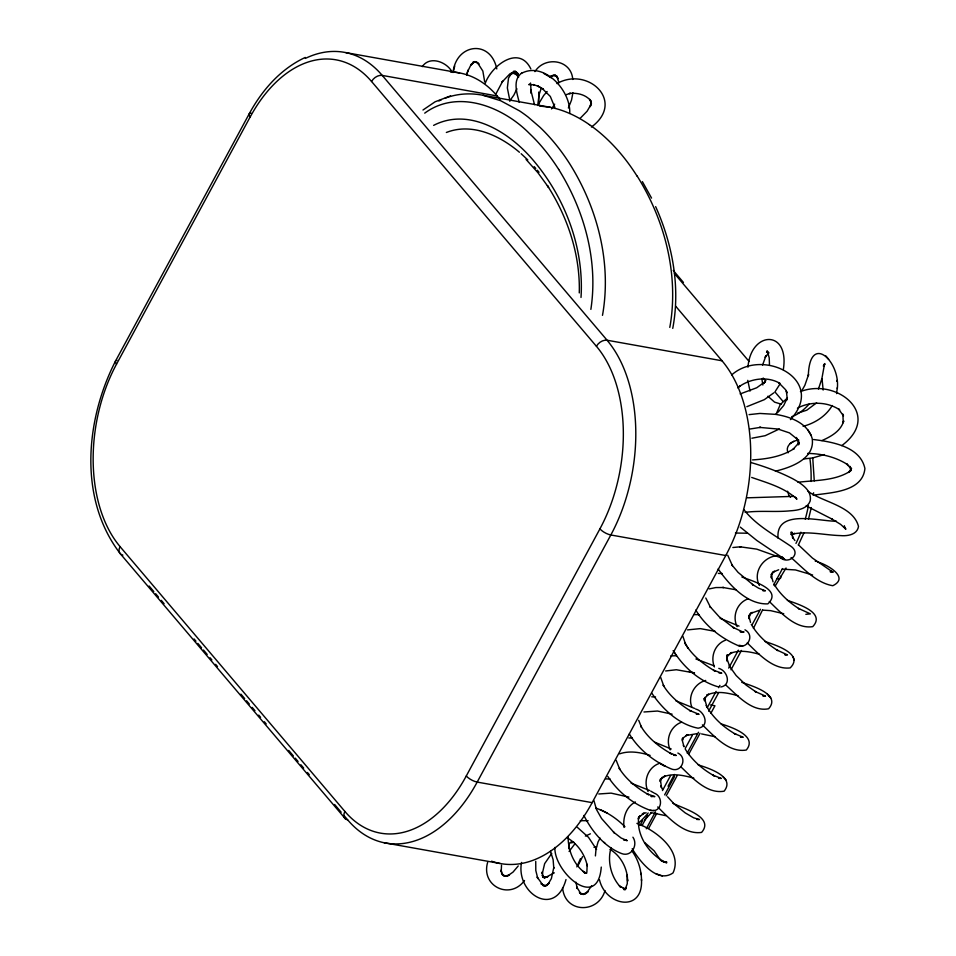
<?xml version="1.0" encoding="UTF-8"?>
<svg xmlns="http://www.w3.org/2000/svg" width="956" height="956" viewBox="0 0 956 956"><rect width="100%" height="100%" fill="white"/><g stroke="black" fill="none" stroke-linecap="round" stroke-linejoin="round"><path stroke-width="1.43" d="M579.276 292.906C580.34 254.917 567.828 217.347 547.394 185.595L548.601 187.424L537.965 172.761L526.063 159.449M769.472 364.595L769.222 357.843L767.298 350.983L768.301 353.194L766.664 351.246L768.612 352.931L766.545 352.202L768.911 352.907M521.534 862.443C515.607 893.43 555.293 918.513 566 879.556M535.73 861.368L535.802 870.522L537.81 878.528L537.153 877.058L542.745 884.898L541.012 883.726L545.446 885.937L547.43 885.232L543.116 885.65L545.446 885.937L549.353 882.806L547.991 884.348L551.373 878.6L553.799 867.486L553.799 868.287L553.13 859.707L550.465 851.282M530.556 83.017L531.225 93.318L530.664 89.529L534.5 104.622M538.802 104.108L538.694 92.075M727.122 655.063L726.751 660.704L727.122 655.063L726.966 657.346L728.173 654.633L727.002 656.521L731.938 652.446L730.145 653.474C739.49 649.494 749.946 651.753 759.363 654.263M764.836 641.392C773.99 644.619 804.605 653.749 790.194 667.909C773.105 670.001 758.538 653.856 747.257 642.898M581.009 297.447C584.2 247.64 565.044 197.569 532.898 159.879C509.715 132.549 469.563 106.809 433.63 125.367M627.566 879.556L627.674 881.133L627.22 874.967L627.279 883.726L624.949 889.905L626.084 887.825M641.452 879.162C643.723 913.135 605.518 906.18 599.496 879.831M783.311 369.709C789.871 328.972 750.651 330.728 747.974 367.188M537.929 103.666L539.112 94.584L541.383 87.761M595.409 855.919L595.982 849.43L598.038 841.973L600.093 838.137M487.644 862.348C480.665 886.081 509.895 900.409 524.509 880.524M501.506 865.24L501.219 872.051L501.099 870.091L502.689 874.955L501.506 873.127L504.589 876.246L502.533 875.051L506.883 876.246L504.637 876.102L509.464 875.003L507.612 875.863L513.014 872.111L518.236 865.933M572.919 92.732L571.521 100.093L568.366 107.992M568.76 848.737L569.298 844.244M823.152 390.048L822.041 378.779M813.257 495.363L813.616 492.758M836.596 393.609L837.289 387.706M586.876 872.123L587.151 864.284L587.307 865.957C584.988 854.509 577.663 843.861 567.505 838.03M590.868 309.385C598.289 260.869 584.475 210.667 558.722 169.475M672.749 328.398C680.529 287.338 672.618 244.449 655.649 206.639M811.297 507.552L808.501 519.12M850.517 470.519L851.007 468.32L850.995 470.675L849.8 466.229L850.804 468.32L846.43 463.815L847.876 464.795C836.022 457.076 821.658 453.586 807.605 453.431M762.541 365.18L765.971 355.692L765.159 357.353L767.776 354.031M454.733 66.107L453.048 72.501C455.916 43.773 490.571 38.814 496.797 68.916M466.659 75.201L468.022 70.123L466.97 74.042M776.977 412.132L780.275 404.555L787.433 397.959M611.027 847.864C607.084 861.356 611.075 877.238 620.803 887.371L619.416 885.925L625.475 889.176L623.264 888.506L626.013 888.65L623.599 889.044L625.869 888.327L623.933 889.678M577.711 866.148L582.574 856.612M791.245 534.607L792.118 532.277L791.389 534.476L791.186 531.966L793.325 538.348L792.285 536.722L794.902 540.57M762.553 609.94L753.447 628.295M580.471 858.667L576.827 866.889M516.921 88.777L513.874 95.098L509.727 100.858M467.639 71.569L470.448 65.833L474.355 61.71L470.89 64.721L472.419 63.395M818.432 389.068L821.849 378.779L824.622 363.555L824.168 365.754L824.765 364.021L823.283 365.981M496.176 93.473L502.677 81.212L502.031 82.049L509.93 73.827L515.38 71.282L513.336 71.915L515.726 71.76L513.42 71.353L517.375 72.859L518.367 74.986L515.511 71.485L517.375 72.859L518.391 75.655M803.877 533.054L798.32 545.063M537.702 105.459L543.725 95.421L547.143 91.525M591.633 885.782L586.661 892.856L588.179 891.494L583.781 894.063L585.897 893.573L581.164 893.932L583.447 894.493L579.42 892.617L581.057 894.063L576.671 886.905L577.173 888.53L575.978 882.161M779.654 384.515L775.519 390.992M605.005 890.562C598.301 913.936 564.673 913.53 562.606 887.682M675.701 306.231L722.019 360.782A141.608 89.553 -79.9 0 1 725.759 555.532L592.146 802.646A141.608 89.553 -79.9 0 1 491.575 861.189M485.266 83.232C491.575 65.761 518.965 44.239 530.867 68.975M662.484 790.564L670.574 775.555M782.498 568.557L773.607 585.012M120.074 546.605A132.693 83.913 -79.9 0 1 116.56 364.081L250.161 116.955A8.855 3.167 28.4 0 1 251.058 113.107M122.882 555.125A8.855 6.083 -40.3 0 1 120.062 546.641L344.901 811.453A132.693 83.913 -79.9 0 0 466.289 775.961L599.926 528.871A8.855 3.167 28.4 0 0 610.836 534.978L725.759 555.532M640.042 825.387L642.743 820.379M642.026 825.637L647.559 815.408M685.309 748.333L692.407 735.212M707.356 707.536L716.08 691.391M728.687 668.089L738.355 650.188M752.193 624.627L760.486 609.283M718.673 687.687L719.916 685.38M668.065 786.214L674.422 774.444M708.635 711.168L718.506 692.921M731.005 669.786L741.462 650.438M786.047 568.007L775.101 586.231M646.292 828.78L655.457 811.823M664.635 794.866L674.506 776.607M687.197 753.125L698.489 732.248M648.646 828.362L656.76 813.353M666.236 795.834L677.051 775.818M688.559 754.547L700.055 733.276M710.882 713.26L714.945 705.755L710.559 704.966M851.593 468.344L848.522 472.443L850.207 471.189C834.839 481.047 815.516 480.103 797.997 482.278M801.941 390.454L804.844 385.352L808.585 374.561L808.322 375.684C809.613 332.485 840.396 361.093 837.325 388.459M530.329 83.746L528.752 84.666L534.177 84.797L533.46 84.546L538.73 86.518L537.523 85.825L543.462 89.326L537.523 85.825M569.083 851.473L574.926 843.801M832.246 405.523C826.02 416.135 814.859 423.233 803.112 426.34M551.528 108.924L554.671 104.156M422.277 66.633C429.399 55.914 445.114 61.363 451.196 70.493M798.834 440.154C792.62 440.322 784.613 445.962 788.138 452.821M765.852 380.524L763.569 383.487L765.23 381.659L756.722 387.766L740.147 393.932M651.418 812.648L644.679 819.985M551.755 853.397L544.657 863.627L542.231 873.915L542.279 871.86L543.187 877.25L542.148 875.218L544.86 878.289L542.912 876.831L544.836 877.489L542.602 877.058L547.931 876.664L545.876 877.297L554.289 872.84M521.426 73.385C544.215 61.029 571.246 91.071 569.692 113.477M521.749 73.026C512.261 79.957 516.981 93.234 519.263 102.376M790.421 419.612C827.048 379.986 763.127 347.112 731.758 374.86M534.942 71.616C544.872 55.783 571.461 59.463 572.752 79.468M816.639 402.835L806.756 410.208L797.495 413.171M809.242 403.97C804.39 409.431 798.619 414.271 791.64 416.732M773.858 392.82L764.298 399.668L746.827 406.694M591.417 127.052C626.025 101.467 587.617 65.976 556.966 83.59M580.017 118.472L587.08 111.254L591.011 104.503L590.27 106.642L591.083 101.539L591.405 103.989L589.804 99.352L590.987 101.085C586.04 94.56 576.97 92.529 569.179 93.497L570.589 93.377L566.251 94.596M737.936 387.969L740.338 385.734L739.239 386.606C750.735 378.445 767.405 375.995 779.905 383.332L778.686 382.675L785.653 389.785L787.027 392.832L786.346 391.207L787.099 397.302L786.537 400.337L786.896 398.807L783.741 405.428L778.531 411.642L775.483 414.354L759.924 413.446L749.074 414.629M422.982 110.012L435.064 101.814L450.539 95.911M841.746 445.627C882.902 415.083 837.337 377.512 800.435 391.578M424.715 113.143C458.211 88.478 503.406 107 529.6 133.673A304.008 192.252 -79.9 0 1 558.722 169.463M779.487 428.921L765.17 435.697L751.882 438.218M789.907 443.608L793.695 441.385M725.449 640.185C714.885 644.189 710.2 656.676 714.407 666.93M635.393 801.976C626.252 806.625 622.643 817.75 624.065 827.442M472.742 63.12L474.917 61.925L476.948 62.092L474.726 61.578L479.028 64.052L477.414 62.618L482.852 71.067L484.692 81.846M550.011 76.91L552.544 75.512L550.656 76.384L555.472 75.333L553.154 75.189L557.133 76.384L555.197 75.261L558.125 78.583L556.978 76.779L558.961 82.634M748.321 598.743C737.076 602.591 731.997 616.046 737.064 626.61M681.616 722.174C670.598 726.046 665.268 739.358 670.192 749.851M658.66 763.641C647.845 767.764 643.101 781.291 648.06 791.544M305.287 57.444C280.598 68.868 261.98 90.246 249.205 113.836L115.58 360.95C85.407 419.768 78.117 499.426 120.671 554.169L345.51 818.969M797.435 408.164C810.377 401.221 827.502 401.58 839.715 409.897L838.448 408.857L843.467 415.932L842.917 414.127L843.216 422.683L843.718 420.891C840.933 431.036 830.884 436.665 821.885 440.585M438.924 100.954L441.242 99.842M585.359 836.07L590.378 833.823M705.707 680.445C694.486 683.361 687.519 696.279 691.833 707.129M791.472 534.607L794.556 533.364L792.548 534.057C808.441 530.903 824.562 535.157 840.539 535.599C847.482 536.22 857.257 534.774 858.5 526.445C853.278 505.963 823.164 502.342 808.059 491.324M446.356 132.478C471.965 122.404 499.904 135.561 519.431 152.267M824.419 454.554L812.469 457.972L804.163 458.892M607.813 776.427C617.791 791.676 632.908 804.068 650.08 810.258C661.994 813.58 664.253 796.396 653.892 792.99M445.126 98.205C457.135 93.569 470.424 92.804 483.007 95.265L550.321 107.299C564.446 110.095 577.651 116.501 589.434 124.674M805.848 614.314L810.413 613.86L798.38 608.375L799.67 609.163C789.537 602.746 780.204 594.596 774.085 584.164M720.764 687.017C731.794 684.998 727.516 670.742 718.793 668.363M778.662 569.776L772.663 572.309L774.503 571.186L771.086 574.843L772.209 572.919L771.277 577.83L771.361 575.691L773.046 581.869M619.619 753.842C629.538 750.4 640.353 752.384 650.116 755.395M709.233 588.908L715.805 587.558L723.572 587.522L722.712 587.45L736.024 589.78M749.898 429.029L760.629 427.332L759.494 427.392L777.885 429.029L789.477 432.901L797.304 439.246M646.125 812.767L642.289 813.783L644.189 813.209L638.536 817.44L639.97 815.898L638.285 818.993L638.763 816.95C635.955 835.592 649.865 855.536 666.691 862.838L661.229 860.854L663.38 861.631M775.424 471.153C791.054 467.484 815.241 458.689 812.182 438.505C807.569 422.911 790.158 416.637 775.591 414.378M594.023 847.363L596.496 846.765M697.259 713.917L696.327 714.144L699.075 714.347L689.682 710.475L691.164 711.336C680.242 704.596 669.809 696.279 663.177 685.105L663.87 686.3L660.584 677.159M687.543 629.896L700.306 628.618L715.267 631.366M759.052 610.43L750.352 613.489L752.217 612.378L748.859 615.915L750.018 614.015L749.002 618.747L749.11 616.572L750.52 622.428M665.639 670.969L676.358 669.738L694.056 672.881M598.779 793.982L611.099 793.133L628.917 797.101M719.223 778.184L718.577 778.315L721.326 778.435L712.889 775.149L714.55 776.021C702.803 769.604 692.347 760.51 685.237 749.11M643.95 711.981L657.501 711.037L672.116 714.18M763.916 695.717L762.816 695.932L765.517 696.111L754.977 691.427L756.399 692.216L746.134 685.105L736.156 675.545L729.237 665.878M623.874 840.3L626.443 839.822L624.71 840.073L627.255 840.671L621.137 838.018L613.453 832.055L614.326 832.891L601.575 818.527L596.496 809.553L593.999 800.817M777.527 555.651C763.223 556.559 752.539 572.226 759.363 585.49M732.858 547.513L740.948 546.748L739.681 546.748L756.746 549.138L781.984 558.125M568.772 843.216L572.513 842.63M745.142 512.356C760.032 510.373 775.137 512.308 790.086 510.827C797.543 510.349 807.246 508.986 810.186 500.956C812.289 490.046 800.638 483.127 792.548 478.657C779.2 471.834 765.063 466.636 750.675 462.453M793.731 496.367L747.353 497.813M741.545 736.992L740.518 737.1L743.23 737.255L734.399 733.563L735.977 734.423C723.835 727.516 712.889 717.86 706.161 705.492M580.268 820.678L588.107 820.69M815.253 494.945C832.831 492.436 862.694 491.348 864.905 468.548C860.4 446.595 832.365 441.923 813.568 439.521M664.229 862.3L666.786 862.073L664.324 861.989M752.551 459.908C767.011 459 782.056 456.61 794.34 448.436L793.038 449.368L798.965 442.688L798.057 444.743L798.583 442.413L798.738 444.671L797.698 439.88L796.181 437.442L798.881 441.78M670.706 655.947L676.023 655.72M782.283 569.155L795.488 569.943L812.624 574.998M697.079 733.634L686.014 735.558L687.818 734.59L683.313 737.817L682.357 740.303L682.56 738.056L682.393 740.804L684.018 746.791L683.301 745.381M735.439 533.03L747.245 533.221M674.589 755.276L673.61 755.3L676.31 755.467L669.881 753.005L671.614 753.961C659.485 747.15 647.953 738.199 640.819 726.046L641.512 727.277L638.704 720.31M694.176 614.6L698.979 614.648M628.821 737.984L632.358 738.032M830.931 571.7L830.059 571.688L832.796 571.879L830.895 571.126L833.023 572.25L812.457 558.077L798.451 544.872M762.745 610.119L770.584 610.645L783.753 613.728M763.856 590.569L762.709 590.533L765.398 590.808L758.706 588.239L752.36 584.403L753.424 585.096L738.104 572.405L731.878 564.888L732.463 565.749L727.707 555.197M785.856 654.752L784.816 654.717L787.493 654.92L776.547 649.829L777.885 650.606C767.202 644.021 757.534 635.298 751.273 624.316M696.685 819.447L699.469 819.531L693.626 817.786L685.189 812.875L673.98 803.793L667.563 796.79M718.326 573.409L722.389 573.552M605.901 778.889L610.155 779.056M651.753 696.816L655.541 696.972M632.179 848.737C639.552 860.806 656.951 884.061 673.012 872.936C683.217 850.924 655.326 829.963 636.899 823.379M652.088 796.479L650.94 796.42L654.86 796.611L647.021 793.862L648.706 794.759C637.174 788.21 626.3 779.702 619.237 768.313L619.847 769.484L616.178 760.295M650.08 810.258L651.502 810.33M652.757 810.389L654.274 810.461M539.351 105.985L550.321 107.299M836.392 521.199C819.686 521.558 775.459 508.317 778.053 538.109M719.02 672.94L721.78 673.179L713.475 670.192L715.1 671.148C703.162 664.085 691.666 655.135 684.807 642.85L688.165 648.419L687.615 647.511M742.74 631.916L744.043 632.024L740.075 631.665L742.74 631.916L732.666 627.22L733.981 628.044L719.151 616.728L710.009 606.582L710.559 607.442L705.803 598.014M650.63 812.54L665.938 815.707M781.207 404.161L774.587 402.141L767.871 396.226M717.992 686.778C699.445 681.341 683.409 667.073 673.359 650.749M701.596 733.921L715.375 736.789M586.793 873.115L584.14 872.673L586.363 873.055L583.005 871.31L584.666 872.601C573.72 864.463 568.139 850.565 568.127 837.157M345.797 52.604L459.549 72.931M500.072 99.376L497.18 95.97L382.245 75.416A141.548 89.506 -79.9 0 0 305.37 58.412M722.019 360.782L607.096 340.228L382.245 75.416A8.855 6.083 -40.3 0 0 371.573 81.487L596.413 346.287A132.693 83.913 -79.9 0 1 599.914 528.859M592.146 802.646L477.211 782.092A8.855 3.167 28.4 0 1 466.301 775.985M384.181 842.75L500.263 863.519M483.007 95.265L500.538 100.667L519.514 110.872A288.927 182.704 -79.9 0 1 528.202 117.122L539.913 127.22A312.839 197.832 -79.9 0 1 569.884 164.062C597.213 207.751 611.266 261.155 602.985 312.504A99.197 62.726 -79.9 0 1 602.471 315.349M693.841 778.148C683.994 775.531 672.952 772.771 663.153 776.977L664.994 776.009L660.907 779.152L662.15 777.312L660.118 781.506L660.345 779.248L661.504 787.421L660.787 785.952L662.508 789.465M695.92 658.971L713.809 665.723M689.073 671.459L694.57 673.024M741.713 682.321C750.854 685.548 781.673 694.247 768.6 708.766C751.691 712.208 737.16 695.155 725.759 685.022M738.116 695.789C728.054 692.957 716.546 690.292 706.711 695.239L708.575 694.199L703.963 699.159L705.158 697.271L704.429 700.748L704.596 698.573L706.866 706.807M675.749 700.748L694.737 708.492M741.88 576.994C751.512 580.758 783.263 589.458 767.871 603.869C746.983 604.718 729.344 584.857 718.135 568.963M787.374 600.296C796.539 603.726 826.366 612.27 812.731 626.646C795.404 629.323 780.753 612.366 769.293 601.527M751.691 477.438C767.321 482.9 784.302 487.536 796.766 498.948L795.332 497.12L796.73 499.223M631.091 783.131L649.626 790.504M698.203 764.848C708.372 768.122 735.726 776.642 724.134 791.174C706.962 794.317 692.084 777.491 680.732 766.688M720.107 618.317L739.06 626.108M721.111 723.895C731.053 727.014 758.084 735.893 746.313 750.018C728.831 753.065 713.881 735.833 702.385 724.863M654.884 742.262L671.22 749.002M595.839 808.119C606.881 811.799 616.751 818.515 624.925 826.725M815.241 561.088L816.137 561.411M656.031 873.712L662.317 875.971M672.857 803.207C682.082 808.214 715.052 816.95 701.596 832.413C684.138 834.935 669.092 818.324 657.716 806.96M779.869 557.217C788.27 565.462 801.988 553.871 790.887 546.27C774.527 535.061 756.136 525.418 743.804 509.536M817.452 561.937C826.103 564.076 850.386 577.257 832.796 585.717C816.077 582.849 803.422 568.282 791.066 557.575M782.486 558.352L784.852 559.368M806.159 505.855L832.258 519.192L831.314 518.654L840.623 524.366L845.893 529.194L844.483 527.007L844.805 528.453L844.363 525.716M607.275 813.126L600.021 809.613M650.773 791.15L653.056 792.428M543.833 73.481L551.17 77.783M695.741 709.089C704.823 711.216 710.105 726.417 698.119 728.197C678.724 724.505 662.556 709.065 651.789 693.172M610.012 849.394C619.572 854.999 625.726 865.395 627.315 876.246M644.762 842.63L654.203 850.9L660.345 860.042M577.328 827.31L588.49 837.325L596.568 849.454M542.375 88.681L550.321 96.46L554.85 107.359M583.877 815.432C591.955 831.457 604.658 847.016 621.699 853.588C631.39 857.269 638.369 844.985 632.908 837.193M677.864 753.029C688.093 757.988 681.246 773.703 670.73 768.684C653.988 761.585 638.799 749.624 629.335 733.981M521.139 153.725L527.796 159.915M740.279 527.126L756.865 540.499L783.968 558.734L782.02 556.75M744.963 629.801C755.658 635.489 746.767 650.737 736.443 644.834C720.035 637.473 705.158 625.559 695.789 610.083M604.072 842.308L604.945 843.144M726.01 779.869L722.82 776.595M769.018 696.028L770.787 697.94M767.262 694.164L768.923 695.956M534.201 166.655L535.766 168.411M673.251 270.44L683.456 282.474M674.446 273.536L749.134 361.511M763.163 378.026L765.505 380.787M782.88 401.269L774.874 391.829M149.112 586.016L153.796 591.537M155.673 593.736L158.481 597.046M161.289 600.356L164.097 603.666M194.08 638.978L195.956 641.189M197.82 643.388L201.573 647.798M203.449 650.008L207.189 654.418M210.009 657.728L211.874 659.939M215.626 664.348L217.502 666.559M240.924 694.14L244.664 698.561M246.54 700.76L249.349 704.07M252.157 707.38L254.977 710.69M258.718 715.112L260.594 717.311M264.346 721.732L266.21 723.931M288.7 750.412L293.384 755.933M295.261 758.144L298.069 761.454M300.877 764.764L303.685 768.074M307.438 772.484L309.314 774.695M334.6 804.486L341.161 812.206M343.969 815.516L347.721 819.925A141.548 89.506 -79.9 0 0 477.199 782.068L610.836 534.978A141.548 89.506 -79.9 0 0 607.072 340.264A8.855 6.083 -40.3 0 0 596.413 346.287M790.504 497.251L788.831 495.256L787.577 491.229M537.308 170.204L539.041 172.271M825.876 355.919L828.685 359.337M518.654 77.078L514.77 73.206L516.622 74.437L512.01 72.883L514.292 73.122L511.962 73.337L514.22 72.525L510.074 74.855L511.58 73.23L508.52 78.081L507.349 87.964L509.954 100.978M631.653 850.589C638.178 859.205 641.404 869.996 641.56 880.739M698.609 614.517L699.159 615.377M810.951 434.92L807.617 429.614M637.198 176.107C663.954 218.816 677.9 270.763 670.849 321.073A100.464 63.538 -79.9 0 1 669.786 327.394M673.311 650.654L676.669 656.21M642.384 181.628L651.55 198.083M729.918 667.085L726.895 658.588M685.56 644.117L682.919 636.373M793.026 656.748L794.269 660.285M750.042 391.088L747.771 380.357M554.886 847.422C553.739 871.908 597.87 911.522 601.264 867.08M761.86 378.923L762.876 385.005M812.743 457.805L814.273 480.904M641.01 873.234L641.094 874.513M836.823 380.44L836.87 381.348M573.994 842.332A7.074 3.119 -7.6 0 1 571.007 841.818M450.467 71.999A141.608 89.553 -79.9 0 1 497.18 95.97M780.538 576.229A8.855 3.179 28.4 0 1 777.061 578.619M648.18 812.958A99.675 63.036 -79.9 0 1 638.202 823.415M809.911 458.593A99.077 62.654 -79.9 0 1 811.07 481.477M808.406 505.784A99.077 62.654 -79.9 0 1 805.239 519.168M800.889 532.181A99.077 62.654 -79.9 0 1 796.814 541.694A118.831 75.142 -79.9 0 1 795.966 543.414M347.721 819.925A8.855 6.083 -40.3 0 1 344.901 811.453M250.185 116.979A132.693 83.913 -79.9 0 1 371.561 81.499M116.548 364.069A8.855 3.167 28.4 0 1 116.943 360.269M589.434 124.65A308.023 194.785 -79.9 0 1 637.126 176.203M474.917 61.925L472.658 62.475L474.881 61.949M740.111 645.599L738.653 645.467L742.86 645.85L740.111 645.599M661.301 764.107L659.855 763.306L665.018 766.186L661.301 764.107"/></g></svg>
